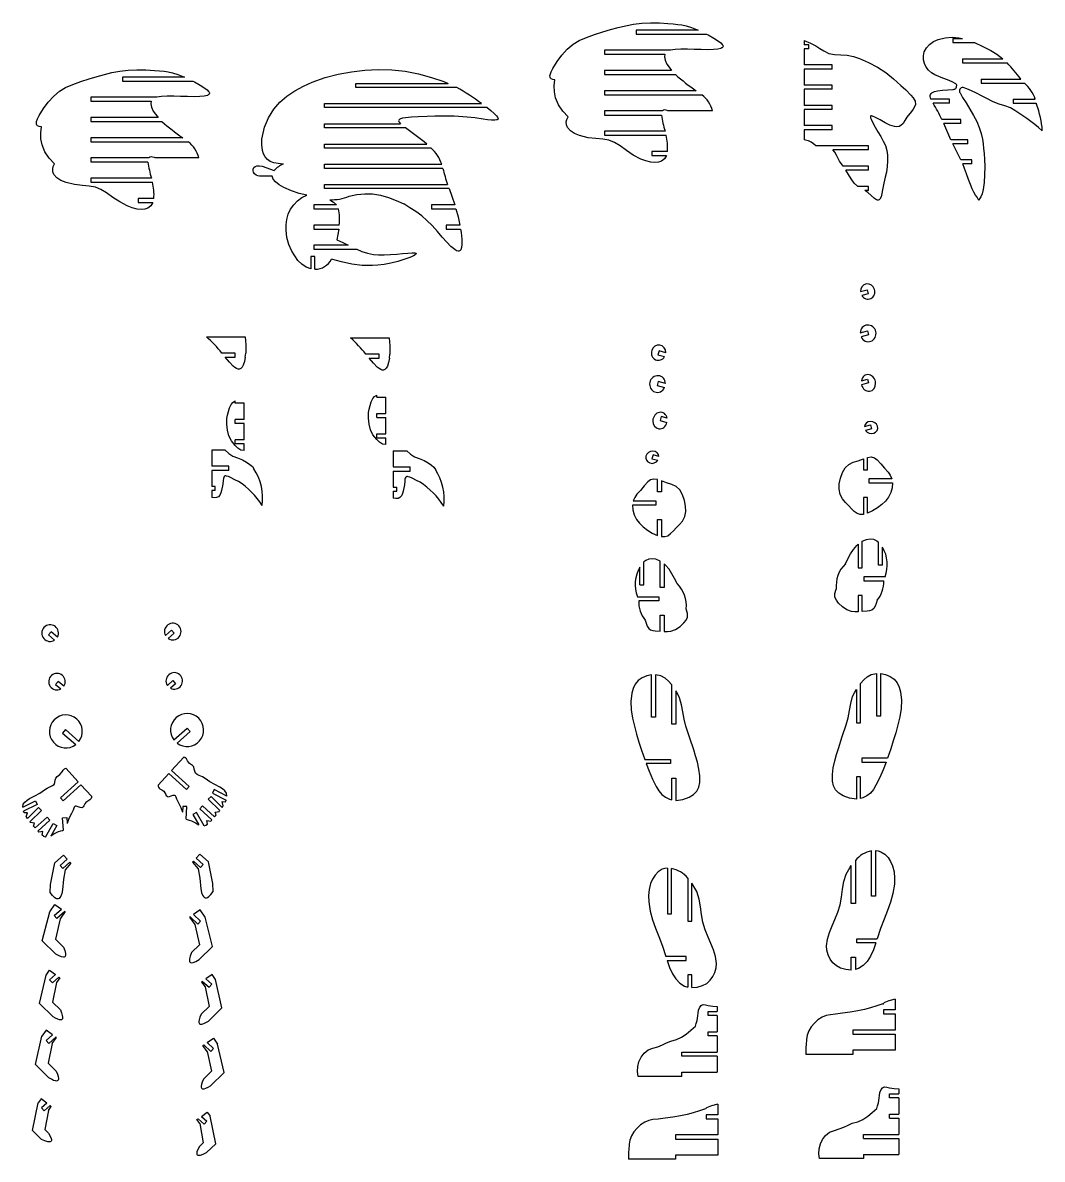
# Model space of a CAD drawing. Extents: x -479 to 866, y -711 to 1020.
# Drawn here: x 109 to 866, y 178 to 1020 of the extents above; entities that cross this region are included whole.
import ezdxf

# ---------------------------------------------------------------- set-up
doc = ezdxf.new("R2010")
doc.units = 0
doc.layers.get('0').update_dxf_attribs({"linetype": 'CONTINUOUS'})

msp = doc.modelspace()

# ---------------------------------------------------------------- linework, layer by layer
at = {"color": 7, "linetype": 'CONTINUOUS'}
for p, q in [((610.26, 1014.96), (564.27, 1014.96)), ((564.27, 1014.96), (564.27, 1011.96)), ((564.27, 1011.96), (616.61, 1011.96)), ((689.04, 1007.16), (689.04, 1004.07)), ((692.34, 1004.07), (689.04, 1004.07)), ((692.34, 1001.07), (692.34, 1004.07)), ((799.19, 1008.64), (806.5, 1008.64)), ((799.19, 1008.64), (799.19, 1005.64)), ((799.19, 1005.64), (815.29, 1005.64)), ((589.81, 999.96), (540.88, 999.96)), ((540.88, 999.96), (540.88, 996.96)), ((540.88, 996.96), (585.69, 996.96)), ((689.04, 1001.07), (689.04, 989.07)), ((692.34, 1001.07), (689.04, 1001.07)), ((709.84, 989.07), (689.04, 989.07)), ((689.04, 986.07), (689.04, 974.07)), ((709.84, 986.07), (689.04, 986.07)), ((709.84, 986.07), (709.84, 989.07)), ((806.53, 993.64), (836.42, 993.64)), ((806.53, 993.64), (806.53, 990.64)), ((806.53, 990.64), (839.56, 990.64)), ((229.32, 980.13), (183.34, 980.13)), ((183.34, 980.13), (183.34, 977.13)), ((590.68, 984.96), (540.88, 984.96)), ((540.88, 984.96), (540.88, 981.96)), ((540.88, 981.96), (593.56, 981.96)), ((820.3, 978.64), (849.61, 978.64)), ((820.3, 978.64), (820.3, 975.64)), ((183.34, 977.13), (235.67, 977.13)), ((356.59, 975.42), (424.97, 975.42)), ((356.59, 972.42), (356.59, 975.42)), ((431.27, 972.42), (356.59, 972.42)), ((608.98, 969.96), (540.88, 969.96)), ((540.88, 969.96), (540.88, 966.96)), ((709.84, 974.07), (689.04, 974.07)), ((689.04, 971.07), (689.04, 959.07)), ((709.84, 971.07), (689.04, 971.07)), ((709.84, 971.07), (709.84, 974.07)), ((820.3, 975.64), (852.35, 975.64)), ((208.87, 965.13), (159.95, 965.13)), ((159.95, 965.13), (159.95, 962.13)), ((159.95, 962.13), (204.75, 962.13)), ((540.88, 966.96), (613.06, 966.96)), ((796.67, 963.64), (782.98, 963.64)), ((796.67, 960.64), (784.58, 960.64)), ((796.67, 960.64), (796.67, 963.64)), ((844, 963.64), (860.37, 963.64)), ((844, 963.64), (844, 960.64)), ((844, 960.64), (861.17, 960.64)), ((861.17, 960.64), (861.35, 959.73)), ((333.2, 960.42), (449.74, 960.42)), ((333.2, 957.42), (333.2, 960.42)), ((453.78, 957.42), (333.2, 957.42)), ((583.87, 954.96), (540.88, 954.96)), ((540.88, 954.96), (540.88, 951.96)), ((620.95, 954.96), (588.46, 954.96)), ((709.84, 959.07), (689.04, 959.07)), ((709.84, 956.07), (689.04, 956.07)), ((689.04, 956.07), (689.04, 944.07)), ((709.84, 956.07), (709.84, 959.07)), ((209.74, 950.13), (159.95, 950.13)), ((159.95, 950.13), (159.95, 947.13)), ((159.95, 947.13), (212.62, 947.13)), ((333.2, 945.42), (389.56, 945.42)), ((333.2, 942.42), (333.2, 945.42)), ((540.88, 951.96), (583.15, 951.96)), ((709.84, 944.07), (689.04, 944.07)), ((709.84, 941.07), (709.84, 944.07)), ((805.12, 948.64), (791.16, 948.64)), ((797.78, 933.64), (792.56, 945.64)), ((805.12, 945.64), (792.56, 945.64)), ((805.12, 945.64), (805.12, 948.64)), ((393.25, 942.42), (333.2, 942.42)), ((585.82, 939.96), (540.88, 939.96)), ((540.88, 939.96), (540.88, 936.96)), ((540.88, 936.96), (586.55, 936.96)), ((709.84, 941.07), (689.04, 941.07)), ((689.04, 941.07), (689.04, 933.53)), ((228.04, 935.13), (159.95, 935.13)), ((159.95, 935.13), (159.95, 932.13)), ((159.95, 932.13), (232.12, 932.13)), ((333.2, 930.42), (409.13, 930.42)), ((333.2, 927.42), (333.2, 930.42)), ((412.36, 927.42), (333.2, 927.42)), ((736.66, 929.07), (697.54, 929.07)), ((736.66, 926.07), (736.66, 929.07)), ((810.4, 933.64), (797.78, 933.64)), ((810.4, 930.64), (799.15, 930.64)), ((810.4, 930.64), (810.4, 933.64)), ((202.93, 920.13), (159.95, 920.13)), ((159.95, 920.13), (159.95, 917.13)), ((240.02, 920.13), (207.53, 920.13)), ((575.9, 924.96), (575.9, 921.96)), ((587.57, 924.96), (575.9, 924.96)), ((575.9, 921.96), (586.77, 921.96)), ((736.66, 926.07), (710.25, 926.07)), ((813.43, 918.64), (805.19, 918.64)), ((813.43, 915.76), (813.43, 918.64)), ((159.95, 917.13), (202.22, 917.13)), ((287.01, 914.02), (295.78, 910.89)), ((333.2, 915.42), (420.15, 915.42)), ((333.2, 912.42), (333.2, 915.42)), ((421.02, 912.42), (333.2, 912.42)), ((736.66, 914.07), (717.8, 914.07)), ((736.66, 911.07), (719.94, 911.07)), ((736.66, 911.07), (736.66, 914.07)), ((813.43, 915.76), (806.56, 915.76)), ((204.89, 905.13), (159.95, 905.13)), ((159.95, 905.13), (159.95, 902.13)), ((159.95, 902.13), (205.61, 902.13)), ((294.46, 906.61), (285.08, 906.6)), ((333.2, 900.42), (424.56, 900.42)), ((333.2, 897.42), (333.2, 900.42)), ((425.65, 897.42), (333.2, 897.42)), ((736.66, 899.07), (728.9, 899.07)), ((736.66, 896.07), (733.92, 896.07)), ((736.66, 896.07), (736.66, 899.07)), ((206.64, 890.13), (194.96, 890.13)), ((194.96, 890.13), (194.96, 887.13)), ((194.96, 887.13), (205.83, 887.13)), ((342.01, 885.42), (325.35, 885.42)), ((325.35, 885.42), (325.35, 882.42)), ((429.81, 885.42), (412.67, 885.42)), ((412.67, 885.42), (412.67, 882.42)), ((325.35, 882.42), (343.65, 882.42)), ((412.67, 882.42), (430.71, 882.42)), ((344.08, 870.42), (325.35, 870.42)), ((325.35, 870.42), (325.35, 867.42)), ((433.61, 870.42), (423.37, 870.42)), ((423.37, 870.42), (423.37, 867.42)), ((325.35, 867.42), (343.74, 867.42)), ((343.74, 867.42), (342.4, 859.35)), ((423.37, 867.42), (434.15, 867.42)), ((350.83, 855.42), (325.35, 855.42)), ((325.35, 855.42), (325.35, 852.42)), ((325.35, 852.42), (357.14, 852.42)), ((326.17, 847.19), (323.17, 847.19)), ((323.17, 847.19), (323.17, 837.96)), ((326.17, 837.69), (326.17, 847.19)), ((730.8, 821.05), (735.76, 822.39)), ((736.54, 819.49), (731.67, 818.17)), ((735.76, 822.39), (736.54, 819.49)), ((245.76, 787.5), (274.35, 787.5)), ((352.61, 786.72), (381.21, 786.72)), ((730.57, 790.41), (735.96, 791.87)), ((736.75, 788.97), (731.2, 787.47)), ((735.96, 791.87), (736.75, 788.97)), ((266.89, 775.5), (257.02, 775.5)), ((266.89, 772.5), (266.89, 775.5)), ((274.47, 772.5), (274.78, 775.5)), ((581.35, 777.08), (580.57, 774.18)), ((586.3, 775.74), (581.35, 777.08)), ((259.54, 772.5), (266.89, 772.5)), ((373.75, 774.72), (363.88, 774.72)), ((366.39, 771.72), (373.75, 771.72)), ((373.75, 771.72), (373.75, 774.72)), ((381.33, 771.72), (381.64, 774.72)), ((580.57, 774.18), (585.44, 772.86)), ((580.75, 754.3), (579.97, 751.41)), ((579.97, 751.41), (585.51, 749.91)), ((586.14, 752.85), (580.75, 754.3)), ((731.41, 755), (735.87, 756.2)), ((736.65, 753.31), (731.51, 751.92)), ((735.87, 756.2), (736.65, 753.31)), ((371.98, 742.69), (371.98, 744.38)), ((371.98, 742.69), (378.7, 742.69)), ((378.7, 730.69), (378.7, 742.69)), ((266.99, 738.27), (266.99, 739.96)), ((273.71, 738.27), (266.99, 738.27)), ((273.71, 726.27), (273.71, 738.27)), ((273.71, 726.27), (266.99, 726.27)), ((266.99, 723.27), (266.99, 726.27)), ((371.98, 730.69), (378.7, 730.69)), ((371.98, 727.69), (371.98, 730.69)), ((371.98, 727.69), (378.7, 727.69)), ((378.7, 715.69), (378.7, 727.69)), ((582.88, 728.33), (582.1, 725.43)), ((582.1, 725.43), (587.24, 724.04)), ((587.34, 727.12), (582.88, 728.33)), ((273.71, 723.27), (266.99, 723.27)), ((273.71, 711.27), (273.71, 723.27)), ((733.72, 720.96), (738.13, 722.15)), ((738.91, 719.25), (734.48, 718.05)), ((738.13, 722.15), (738.91, 719.25)), ((273.71, 711.27), (266.99, 711.27)), ((266.99, 708.27), (266.99, 711.27)), ((273.71, 708.27), (266.99, 708.27)), ((273.71, 703.16), (273.71, 708.27)), ((371.98, 715.69), (378.7, 715.69)), ((371.98, 712.69), (371.98, 715.69)), ((371.98, 712.69), (378.7, 712.69)), ((378.7, 707.58), (378.7, 712.69)), ((259.57, 703.53), (249.61, 703.53)), ((249.61, 703.53), (249.61, 691.53)), ((384.26, 703.04), (394.21, 703.04)), ((384.26, 703.04), (384.26, 691.04)), ((576.91, 700.04), (576.13, 697.15)), ((581.32, 698.85), (576.91, 700.04)), ((262.17, 691.53), (249.61, 691.53)), ((262.17, 688.53), (262.17, 691.53)), ((384.26, 691.04), (396.82, 691.04)), ((396.82, 688.04), (396.82, 691.04)), ((576.13, 697.15), (580.56, 695.95)), ((733.02, 697.05), (733.02, 688.98)), ((736.02, 688.98), (736.02, 698.04)), ((249.61, 688.53), (249.61, 676.53)), ((262.17, 688.53), (249.61, 688.53)), ((384.26, 688.04), (384.26, 676.04)), ((384.26, 688.04), (396.82, 688.04)), ((733.02, 688.98), (736.02, 688.98)), ((252.19, 676.53), (249.61, 676.53)), ((252.19, 673.53), (252.19, 676.53)), ((384.26, 676.04), (386.83, 676.04)), ((386.83, 673.04), (386.83, 676.04)), ((580.1, 672.57), (580.1, 681.63)), ((583.1, 680.64), (583.1, 672.57)), ((753.91, 682.23), (737.06, 682.23)), ((737.06, 682.23), (737.06, 679.23)), ((737.06, 679.23), (754.44, 679.23)), ((249.61, 673.53), (249.61, 668.31)), ((252.19, 673.53), (249.61, 673.53)), ((384.26, 673.04), (384.26, 667.82)), ((384.26, 673.04), (386.83, 673.04)), ((562.21, 665.82), (579.06, 665.82)), ((579.06, 665.82), (579.06, 662.82)), ((583.1, 672.57), (580.1, 672.57)), ((736.02, 668.5), (733.02, 668.5)), ((733.02, 668.5), (733.02, 655.91)), ((736.02, 656.69), (736.02, 668.5)), ((579.06, 662.82), (561.68, 662.82)), ((580.1, 652.09), (583.1, 652.09)), ((580.1, 640.28), (580.1, 652.09)), ((583.1, 652.09), (583.1, 639.5)), ((729.1, 633.83), (729.1, 616.31)), ((732.1, 616.31), (732.1, 635.93)), ((744.1, 618.26), (744.1, 635.35)), ((747.1, 618.26), (747.1, 631.53)), ((567.18, 603.57), (567.18, 616.84)), ((570.18, 603.57), (570.18, 620.66)), ((582.18, 601.62), (582.18, 621.24)), ((585.18, 619.14), (585.18, 601.62)), ((729.1, 616.31), (732.1, 616.31)), ((747.1, 618.26), (744.1, 618.26)), ((749, 609.56), (733.14, 609.56)), ((733.14, 609.56), (733.14, 606.56)), ((567.18, 603.57), (570.18, 603.57)), ((585.18, 601.62), (582.18, 601.62)), ((733.14, 606.56), (747.98, 606.56)), ((565.28, 594.87), (581.14, 594.87)), ((581.14, 591.87), (566.3, 591.87)), ((581.14, 594.87), (581.14, 591.87)), ((732.1, 595.82), (729.1, 595.82)), ((729.1, 595.82), (729.1, 583.67)), ((732.1, 583.9), (732.1, 595.82)), ((582.18, 581.14), (585.18, 581.14)), ((582.18, 569.21), (582.18, 581.14)), ((585.18, 581.14), (585.18, 568.98)), ((130.58, 568.87), (128.61, 566.61)), ((128.61, 566.61), (133.09, 562.68)), ((135.13, 564.88), (130.58, 568.87)), ((215.25, 566), (219.8, 569.99)), ((221.77, 567.73), (217.29, 563.8)), ((219.8, 569.99), (221.77, 567.73)), ((135.81, 532.06), (133.83, 529.8)), ((139.91, 528.46), (135.81, 532.06)), ((216.68, 529.01), (220.79, 532.61)), ((220.79, 532.61), (222.77, 530.35)), ((575.83, 505.61), (575.83, 536.98)), ((578.83, 537.02), (578.83, 505.61)), ((742.75, 538.02), (742.75, 506.61)), ((745.75, 506.61), (745.75, 537.98)), ((133.83, 529.8), (137.67, 526.44)), ((222.77, 530.35), (218.93, 526.99)), ((590.83, 500.27), (590.83, 529.43)), ((593.83, 525.12), (593.83, 500.27)), ((727.75, 526.12), (727.75, 501.27)), ((730.75, 501.27), (730.75, 530.42)), ((578.83, 505.61), (575.83, 505.61)), ((742.75, 506.61), (745.75, 506.61)), ((221.54, 488.62), (231.48, 497.33)), ((231.48, 497.33), (233.7, 494.79)), ((593.83, 500.27), (590.83, 500.27)), ((727.75, 501.27), (730.75, 501.27)), ((141.19, 496.27), (138.96, 493.73)), ((138.96, 493.73), (148.73, 485.18)), ((151.13, 487.56), (141.19, 496.27)), ((233.7, 494.79), (223.94, 486.24)), ((219.77, 466.01), (228.88, 475.99)), ((570.76, 474.07), (589.79, 474.07)), ((589.79, 474.07), (589.79, 471.07)), ((750.82, 475.07), (731.79, 475.07)), ((731.79, 475.07), (731.79, 472.07)), ((731.79, 472.07), (749.72, 472.07)), ((150.48, 457.71), (141.37, 467.7)), ((209.95, 455.24), (217.75, 463.79)), ((217.75, 463.79), (230.81, 451.88)), ((232.83, 454.09), (219.77, 466.01)), ((589.79, 471.07), (571.86, 471.07)), ((137.41, 445.79), (150.48, 457.71)), ((152.5, 455.49), (139.43, 443.58)), ((160.3, 446.94), (152.5, 455.49)), ((590.83, 460.34), (593.83, 460.34)), ((590.83, 444.17), (590.83, 460.34)), ((593.83, 460.34), (593.83, 443.85)), ((730.75, 461.34), (727.75, 461.34)), ((727.75, 461.34), (727.75, 444.85)), ((730.75, 445.17), (730.75, 461.34)), ((230.81, 451.88), (232.83, 454.09)), ((249.08, 446.83), (246.97, 444.7)), ((257.35, 438.65), (249.08, 446.83)), ((251.42, 451.8), (250.07, 449.12)), ((250.07, 449.12), (260.21, 444.03)), ((260.84, 447.07), (251.42, 451.8)), ((109.4, 438.77), (118.82, 443.51)), ((120.17, 440.83), (110.03, 435.73)), ((112.89, 430.35), (121.17, 438.53)), ((118.82, 443.51), (120.17, 440.83)), ((121.17, 438.53), (123.28, 436.4)), ((139.43, 443.58), (137.41, 445.79)), ((228.25, 439.39), (227.96, 435.12)), ((231.24, 439.19), (228.25, 439.39)), ((230.62, 429.96), (231.24, 439.19)), ((242.75, 439.75), (240.73, 437.53)), ((251.6, 431.68), (242.75, 439.75)), ((246.97, 444.7), (255.49, 436.26)), ((257.33, 442.95), (259.72, 442.8)), ((258.19, 439.91), (257.33, 442.95)), ((259.72, 442.8), (260.21, 444.03)), ((110.52, 434.5), (110.03, 435.73)), ((112.91, 434.65), (110.52, 434.5)), ((112.05, 431.61), (112.91, 434.65)), ((123.28, 436.4), (114.75, 427.96)), ((118.64, 423.38), (127.49, 431.45)), ((127.49, 431.45), (129.51, 429.23)), ((139, 430.89), (142, 431.09)), ((139.62, 421.66), (139, 430.89)), ((142, 431.09), (142.28, 426.82)), ((238.18, 434.91), (235.58, 433.42)), ((235.58, 433.42), (240.04, 425.62)), ((243.89, 424.93), (238.18, 434.91)), ((240.73, 437.53), (249.66, 429.39)), ((252.23, 435.18), (255.02, 435.7)), ((252.81, 433.12), (252.23, 435.18)), ((118.02, 426.88), (115.22, 427.4)), ((117.43, 424.83), (118.02, 426.88)), ((129.51, 429.23), (120.59, 421.09)), ((126.35, 416.63), (132.06, 426.62)), ((134.67, 425.13), (130.2, 417.32)), ((132.06, 426.62), (134.67, 425.13)), ((245.88, 428.98), (248.89, 428.55)), ((246.39, 426.23), (245.88, 428.98)), ((124.37, 420.68), (121.35, 420.25)), ((123.86, 417.93), (124.37, 420.68)), ((738.95, 372.77), (738.95, 406.41)), ((741.95, 406.61), (741.95, 372.77)), ((129.98, 381.46), (133.21, 397.46)), ((133.21, 397.46), (139.62, 403.32)), ((137.11, 395.52), (142.37, 400.32)), ((144.4, 398.1), (139.13, 393.3)), ((139.62, 403.32), (142.37, 400.32)), ((145.13, 397.3), (140.97, 392.4)), ((144.4, 398.1), (145.13, 397.3)), ((236.03, 398.81), (235.29, 398)), ((235.29, 398), (239.46, 393.11)), ((236.03, 398.81), (241.3, 394.01)), ((240.81, 404.03), (238.06, 401.02)), ((243.32, 396.23), (238.06, 401.02)), ((247.22, 398.16), (240.81, 404.03)), ((241.3, 394.01), (243.32, 396.23)), ((250.45, 382.16), (247.22, 398.16)), ((726.95, 399.29), (726.95, 367.44)), ((139.13, 393.3), (137.11, 395.52)), ((140.97, 392.4), (139.58, 385.55)), ((239.46, 393.11), (240.85, 386.26)), ((587.6, 393.58), (587.6, 359.73)), ((590.6, 359.73), (590.6, 393.38)), ((723.95, 367.44), (723.95, 395.59)), ((129.87, 375.5), (129.98, 381.46)), ((139.58, 385.55), (138.92, 377.47)), ((240.85, 386.26), (241.51, 378.18)), ((250.56, 376.21), (250.45, 382.16)), ((602.6, 386.25), (602.6, 354.4)), ((605.6, 354.4), (605.6, 382.56)), ((741.95, 372.77), (738.95, 372.77)), ((129.39, 361.33), (133.17, 366.75)), ((132.77, 358.37), (138.15, 363.28)), ((133.17, 366.75), (138.15, 363.28)), ((240.97, 362.66), (235.99, 359.18)), ((244.76, 357.23), (240.97, 362.66)), ((726.95, 367.44), (723.95, 367.44)), ((123.89, 339.68), (129.39, 361.33)), ((134.79, 356.15), (132.77, 358.37)), ((137.14, 355.91), (133.66, 340.89)), ((140.67, 361.51), (134.79, 356.15)), ((140.93, 361.34), (137.14, 355.91)), ((140.67, 361.51), (140.93, 361.34)), ((233.47, 357.42), (233.21, 357.24)), ((233.21, 357.24), (237, 351.82)), ((233.47, 357.42), (239.35, 352.05)), ((241.37, 354.27), (235.99, 359.18)), ((239.35, 352.05), (241.37, 354.27)), ((250.25, 335.59), (244.76, 357.23)), ((587.6, 359.73), (590.6, 359.73)), ((602.6, 354.4), (605.6, 354.4)), ((237, 351.82), (240.48, 336.79)), ((133.93, 329.86), (123.89, 339.68)), ((133.66, 340.89), (139.61, 335.06)), ((727.99, 341.23), (743.19, 341.23)), ((727.99, 338.23), (727.99, 341.23)), ((742.2, 338.23), (727.99, 338.23)), ((240.48, 336.79), (234.53, 330.97)), ((240.21, 325.76), (250.25, 335.59)), ((601.56, 328.2), (586.36, 328.2)), ((587.35, 325.2), (601.56, 325.2)), ((601.56, 325.2), (601.56, 328.2)), ((723.95, 327.5), (726.95, 327.5)), ((723.95, 318.08), (723.95, 327.5)), ((726.95, 327.5), (726.95, 318.46)), ((121.94, 293.33), (126.76, 314.37)), ((126.76, 314.37), (129.25, 317.85)), ((129.25, 317.85), (133.72, 314.66)), ((129.36, 310.69), (133.72, 314.66)), ((136.22, 312.88), (131.39, 308.48)), ((136.93, 312.37), (134.45, 308.89)), ((136.22, 312.88), (136.93, 312.37)), ((249.8, 314.64), (245.33, 311.45)), ((252.28, 311.16), (249.8, 314.64)), ((605.6, 314.46), (602.6, 314.46)), ((602.6, 314.46), (602.6, 305.43)), ((605.6, 305.05), (605.6, 314.46)), ((131.39, 308.48), (129.36, 310.69)), ((134.45, 308.89), (131.42, 294.28)), ((242.83, 309.67), (242.11, 309.16)), ((242.11, 309.16), (244.6, 305.68)), ((242.83, 309.67), (247.66, 305.27)), ((244.6, 305.68), (247.63, 291.07)), ((249.68, 307.48), (245.33, 311.45)), ((247.66, 305.27), (249.68, 307.48)), ((257.11, 290.12), (252.28, 311.16)), ((756.54, 296.37), (756.54, 288.54)), ((131.95, 283.48), (121.94, 293.33)), ((131.42, 294.28), (137.35, 288.44)), ((247.63, 291.07), (241.69, 285.23)), ((247.1, 280.27), (257.11, 290.12)), ((617.81, 287.25), (624.55, 287.25)), ((617.81, 284.25), (617.81, 287.25)), ((624.55, 291.04), (624.55, 287.25)), ((747.39, 292.97), (747.73, 293.1)), ((747.73, 293.1), (748.15, 293.7)), ((756.54, 288.54), (747.84, 288.54)), ((747.84, 288.54), (747.84, 285.54)), ((624.55, 284.25), (617.81, 284.25)), ((624.55, 284.25), (624.55, 272.25)), ((747.84, 285.54), (756.54, 285.54)), ((756.54, 285.54), (756.54, 273.54)), ((126.84, 273.48), (123.67, 269.03)), ((131.52, 270.14), (126.72, 265.76)), ((131.52, 270.14), (126.84, 273.48)), ((617.81, 272.25), (624.55, 272.25)), ((617.81, 269.25), (617.81, 272.25)), ((756.54, 273.54), (725, 273.54)), ((725, 273.54), (725, 270.54)), ((725, 270.54), (756.54, 270.54)), ((756.54, 270.54), (756.54, 258.54)), ((118.85, 248), (123.67, 269.03)), ((126.72, 265.76), (128.74, 263.55)), ((131.35, 263.55), (128.33, 248.94)), ((128.74, 263.55), (134.02, 268.36)), ((131.35, 263.55), (134.53, 267.99)), ((134.53, 267.99), (134.02, 268.36)), ((243.11, 262.16), (243.61, 262.52)), ((246.28, 257.71), (243.11, 262.16)), ((248.89, 257.71), (243.61, 262.52)), ((246.11, 264.31), (250.79, 267.64)), ((246.11, 264.31), (250.91, 259.93)), ((250.79, 267.64), (253.96, 263.2)), ((258.78, 242.17), (253.96, 263.2)), ((624.55, 269.25), (617.81, 269.25)), ((624.55, 269.25), (624.55, 257.25)), ((246.28, 257.71), (249.3, 243.11)), ((250.91, 259.93), (248.89, 257.71)), ((598.35, 257.25), (624.55, 257.25)), ((598.35, 254.25), (598.35, 257.25)), ((624.55, 254.25), (598.35, 254.25)), ((624.55, 254.25), (624.55, 242.25)), ((725, 255.54), (690.18, 255.54)), ((756.54, 258.54), (725, 258.54)), ((725, 258.54), (725, 255.54)), ((128.86, 238.15), (118.85, 248)), ((128.33, 248.94), (134.26, 243.1)), ((249.3, 243.11), (243.37, 237.27)), ((248.77, 232.31), (258.78, 242.17)), ((598.35, 239.25), (565.88, 239.25)), ((598.35, 242.25), (624.55, 242.25)), ((598.35, 239.25), (598.35, 242.25)), ((759.09, 230.04), (759.09, 226.25)), ((116.67, 199.15), (120.84, 219.59)), ((123, 222.55), (120.84, 219.59)), ((127.29, 219.42), (123, 222.55)), ((127.29, 219.42), (123.31, 215.79)), ((752.35, 226.25), (759.09, 226.25)), ((752.35, 223.25), (752.35, 226.25)), ((759.09, 223.25), (752.35, 223.25)), ((759.09, 223.25), (759.09, 211.25)), ((123.31, 215.79), (125.33, 213.57)), ((125.33, 213.57), (129.77, 217.62)), ((128.45, 214.04), (125.87, 199.83)), ((128.45, 214.04), (130.61, 217)), ((130.61, 217), (129.77, 217.62)), ((241.9, 209.58), (246.19, 212.71)), ((246.19, 212.71), (248.35, 209.75)), ((615.82, 215.19), (616.16, 215.33)), ((616.16, 215.33), (616.58, 215.93)), ((624.97, 210.76), (616.28, 210.76)), ((616.28, 210.76), (616.28, 207.76)), ((624.97, 218.59), (624.97, 210.76)), ((752.35, 211.25), (759.09, 211.25)), ((752.35, 208.25), (752.35, 211.25)), ((238.58, 207.16), (239.43, 207.77)), ((240.74, 204.19), (238.58, 207.16)), ((243.86, 203.73), (239.43, 207.77)), ((240.74, 204.19), (243.33, 189.99)), ((241.9, 209.58), (245.88, 205.94)), ((245.88, 205.94), (243.86, 203.73)), ((252.52, 189.3), (248.35, 209.75)), ((616.28, 207.76), (624.97, 207.76)), ((624.97, 207.76), (624.97, 195.76)), ((752.35, 208.25), (759.09, 208.25)), ((759.09, 208.25), (759.09, 196.25)), ((123.37, 192.52), (116.67, 199.15)), ((125.87, 199.83), (128.62, 197.11)), ((624.97, 195.76), (593.44, 195.76)), ((593.44, 195.76), (593.44, 192.76)), ((732.89, 196.25), (759.09, 196.25)), ((732.89, 193.25), (732.89, 196.25)), ((243.33, 189.99), (240.57, 187.26)), ((245.82, 182.67), (252.52, 189.3)), ((593.44, 192.76), (624.97, 192.76)), ((624.97, 192.76), (624.97, 180.76)), ((732.89, 193.25), (759.09, 193.25)), ((759.09, 193.25), (759.09, 181.25)), ((593.44, 177.76), (558.62, 177.76)), ((624.97, 180.76), (593.44, 180.76)), ((593.44, 180.76), (593.44, 177.76)), ((732.89, 178.25), (700.42, 178.25)), ((732.89, 181.25), (759.09, 181.25)), ((732.89, 181.25), (732.89, 178.25))]:
    msp.add_line(p, q, dxfattribs=at)
at = {"color": 7, "linetype": 'CONTINUOUS', "flags": 128}
for points in [[(504.16, 978.09), (502.54, 978.28), (501.42, 978.77), (500.85, 979.34), (500.53, 980.06), (500.43, 980.91), (500.54, 981.87), (501.26, 984.07), (502.49, 986.5), (505.71, 991.57), (509.21, 996.31), (513.3, 1000.88), (517.54, 1004.43), (522.17, 1007.16), (527.56, 1009.51), (533.55, 1011.65), (539.6, 1013.57), (545.45, 1015.29), (550.95, 1016.82), (556.54, 1018.2), (562.32, 1019.32), (568.49, 1020.1), (575.06, 1020.38), (581.76, 1020.2), (587.96, 1019.8), (591.8, 1019.48), (595.17, 1019.18), (598.21, 1018.82), (601.44, 1018.15), (605.36, 1016.92), (610.26, 1014.96)], [(616.61, 1011.96), (617.76, 1011.36), (621.89, 1009.04), (625.52, 1006.66), (627.12, 1005.4), (628.24, 1004.27), (628.59, 1003.74), (628.79, 1003.26), (628.83, 1002.82), (628.71, 1002.38), (628.4, 1001.99), (627.93, 1001.65), (627.3, 1001.36), (624.95, 1000.79), (621.77, 1000.48), (617.39, 1000.37), (612.5, 1000.45), (607.42, 1000.62), (602.41, 1000.78), (597.5, 1000.82), (593.21, 1000.58), (589.81, 999.96)], [(689.04, 1007.16), (693.66, 1005.27), (697.54, 1003.25), (700.71, 1001.29), (703.47, 999.54), (707.22, 997.64), (711.43, 996.76), (716.16, 996.58), (721, 996.33), (725.64, 995.44), (730.05, 993.97), (736.81, 990.93), (743.3, 987.54), (749.46, 983.57), (755.21, 978.88), (760.68, 973.94), (764.43, 970.53), (768.17, 966.79), (769.96, 964.58), (771.2, 962.25), (771.47, 959.83), (770.92, 958.09), (769.88, 956.33), (768.53, 954.56), (765.26, 950.34), (763.72, 947.9), (762.31, 945.75), (760.81, 944.12), (759.46, 943.36), (757.82, 943.11), (755.89, 943.37), (752.6, 944.49), (749.1, 946.17), (745.27, 948.28), (741.92, 950.13), (739.69, 951.16), (739.05, 951.33), (738.57, 951.34), (738.36, 951.25), (738.22, 951.09), (738.14, 950.86), (738.13, 950.56), (738.28, 949.77), (738.64, 948.77), (739.89, 946.19), (741.65, 943.06), (743.69, 939.58), (745.78, 935.97), (747.7, 932.47), (749.22, 929.28), (750.39, 925.68), (750.81, 922.18), (750.81, 918.03), (750.52, 913.67), (749.95, 909.67), (749.17, 905.85), (748.12, 901.42), (747.07, 896.51), (746.58, 893.86), (745.99, 891.42), (745.18, 889.61), (744.64, 889.06), (743.99, 888.82), (743.32, 888.89), (742.56, 889.2), (741.23, 890.06), (738.61, 892.29), (736.19, 894.41), (733.92, 896.07)], [(801.56, 975.03), (798.74, 976.5), (795.36, 977.96), (791.93, 979.31), (788.77, 980.56), (785.93, 981.84), (783.44, 983.31), (781.31, 985.12), (779.57, 987.4), (778.3, 990.04), (777.58, 992.91), (777.49, 995.85), (778.11, 998.71), (779.65, 1001.68), (781.96, 1004.3), (784.91, 1006.46), (788.36, 1008.06), (793.46, 1009.3), (798.76, 1009.62), (803.83, 1009.17), (806.5, 1008.64)], [(815.29, 1005.64), (821.4, 1002.87), (827.52, 999.91), (832, 997.16), (836.42, 993.64)], [(585.69, 996.96), (585.34, 995.03), (585.86, 992.51), (587.21, 989.68), (588.76, 987.33), (590.68, 984.96)], [(123.23, 943.27), (121.61, 943.46), (120.48, 943.94), (119.91, 944.52), (119.59, 945.24), (119.5, 946.09), (119.6, 947.05), (120.32, 949.24), (121.55, 951.68), (124.77, 956.75), (128.27, 961.48), (132.36, 966.05), (136.6, 969.6), (141.24, 972.34), (146.62, 974.68), (152.61, 976.82), (158.66, 978.75), (164.51, 980.46), (170.01, 981.99), (175.6, 983.37), (181.39, 984.5), (187.56, 985.27), (194.12, 985.56), (200.83, 985.37), (207.03, 984.97), (210.87, 984.65), (214.23, 984.35), (217.28, 983.99), (220.5, 983.32), (224.42, 982.09), (229.32, 980.13)], [(298.97, 916.03), (295.7, 916.48), (293, 917.48), (290.84, 918.96), (289.18, 920.84), (287.97, 923.07), (287.18, 925.58), (286.67, 929.74), (286.87, 934.15), (287.63, 938.62), (288.84, 942.98), (291.8, 949.99), (295.63, 956.18), (300.16, 961.41), (305.41, 965.97), (311.26, 969.96), (317.55, 973.41), (324.13, 976.36), (333.69, 979.69), (343.45, 982.2), (353.26, 983.97), (363.13, 985.12), (373.07, 985.68), (383.05, 985.49), (393.03, 984.39), (402.9, 982.44), (412.5, 979.89), (421.76, 976.74), (424.97, 975.42)], [(513.9, 950.56), (510.01, 954.77), (506.83, 959.5), (504.65, 964.75), (503.79, 969.15), (503.66, 973.64), (504.16, 978.09)], [(235.67, 977.13), (236.82, 976.53), (240.95, 974.21), (244.59, 971.83), (246.18, 970.58), (247.3, 969.44), (247.66, 968.91), (247.85, 968.43), (247.9, 968), (247.77, 967.56), (247.46, 967.17), (246.99, 966.83), (246.37, 966.53), (244.01, 965.96), (240.83, 965.65), (236.45, 965.55), (231.57, 965.62), (226.49, 965.79), (221.47, 965.95), (216.56, 965.99), (212.27, 965.76), (208.87, 965.13)], [(782.98, 963.64), (782.39, 965.65), (782.42, 966.51), (782.67, 967.27), (783.12, 967.92), (783.76, 968.48), (785.54, 969.34), (787.86, 969.94), (791.58, 970.42), (795.67, 970.7), (799.49, 970.99)], [(799.49, 970.99), (800.16, 971.1), (800.8, 971.18), (801.11, 971.34), (801.4, 971.63), (801.67, 972.11), (801.93, 972.83), (802.11, 974.08), (801.97, 974.64), (801.8, 974.86), (801.56, 975.03)], [(842.14, 957.27), (837.88, 958.69), (833.7, 960.05), (829.2, 961.83), (824.05, 964.38), (820.45, 966.24), (816.72, 968.13), (813.07, 969.89), (809.73, 971.33), (806.92, 972.3)], [(204.75, 962.13), (204.4, 960.21), (204.92, 957.68), (206.27, 954.85), (207.83, 952.5), (209.74, 950.13)], [(804.6, 968.38), (806.48, 965), (809.03, 960.91), (811.91, 956.36), (814.71, 951.66), (817.08, 947.07), (818.86, 942.77), (820.32, 938.14), (821.2, 934.07), (821.71, 930.48), (822.11, 927.08), (822.46, 923.43), (822.73, 919.1), (822.9, 913.78), (822.8, 907.53), (822.42, 901.84), (821.73, 896.68), (820.94, 893.45), (819.95, 891.28)], [(453.78, 957.42), (456.63, 955.19), (459.06, 953.09), (460.87, 951.25), (461.5, 950.42), (461.86, 949.7), (461.94, 949.4), (461.93, 949.12), (461.85, 948.89), (461.69, 948.69), (461.31, 948.45), (460.78, 948.28), (459.68, 948.14), (457.01, 948.19), (454.07, 948.49), (450.79, 948.93), (444.72, 949.77), (438.94, 950.42), (429.36, 951.07), (420.43, 951.16), (415.17, 951.04), (409.33, 950.86), (402.69, 950.66), (397.65, 950.41), (393.19, 949.96), (391.16, 949.58), (389.6, 949.1), (388.99, 948.8), (388.56, 948.46), (388.3, 948.08), (388.21, 947.66), (388.29, 947.21), (388.51, 946.72), (389.56, 945.42)], [(588.46, 954.96), (587.96, 955.18), (586.67, 955.6), (585.55, 955.71), (584.62, 955.51), (583.87, 954.96)], [(586.77, 921.96), (585.3, 919.51), (583.17, 917.81), (580.89, 917.02), (578.23, 916.77), (575.29, 917.03), (571.61, 917.91), (567.84, 919.35), (562.27, 922.31), (557.2, 925.73), (552.59, 929.04), (548.34, 931.69), (544.2, 933.34), (539.73, 934.08), (534.59, 934.45), (528.68, 935.15), (522.48, 936.68), (518.7, 938.22), (515.6, 940.19), (513.48, 942.6), (512.65, 944.68), (512.57, 946.97), (513.01, 948.72), (513.9, 950.56)], [(132.97, 915.73), (129.08, 919.94), (125.89, 924.68), (123.72, 929.92), (122.86, 934.32), (122.72, 938.81), (123.23, 943.27)], [(697.54, 929.07), (695.95, 930.59), (694.22, 931.88), (692.21, 932.76), (689.96, 933.35), (689.04, 933.53)], [(805.19, 918.64), (802.17, 924.56), (799.15, 930.64)], [(207.53, 920.13), (207.03, 920.35), (205.73, 920.77), (204.61, 920.88), (203.69, 920.69), (202.93, 920.13)], [(717.8, 914.07), (715.17, 917.84), (712.91, 922.19), (711.7, 924.37), (710.25, 926.07)], [(205.83, 887.13), (204.37, 884.68), (202.24, 882.99), (199.95, 882.19), (197.29, 881.95), (194.36, 882.2), (190.67, 883.08), (186.9, 884.52), (181.33, 887.48), (176.26, 890.9), (171.66, 894.21), (167.4, 896.86), (163.26, 898.51), (158.8, 899.25), (153.65, 899.62), (147.75, 900.33), (141.55, 901.86), (137.77, 903.39), (134.66, 905.36), (132.54, 907.77), (131.72, 909.85), (131.64, 912.14), (132.08, 913.89), (132.97, 915.73)], [(285.08, 906.6), (283.87, 906.85), (282.57, 907.46), (281.42, 908.37), (280.62, 909.47), (280.27, 910.68), (280.37, 911.89), (280.91, 912.96), (281.89, 913.8), (283.16, 914.26), (284.85, 914.36), (287.01, 914.02)], [(302.76, 915.56), (300.64, 915.82), (298.97, 916.03)], [(728.9, 899.07), (728.57, 899.3), (726.09, 901.52), (723.84, 904.63), (721.84, 907.95), (719.94, 911.07)], [(817.23, 891.14), (816.06, 892.59), (814.85, 894.65), (813.66, 897.17), (812.29, 900.55), (810.97, 904.15), (809.46, 908.44), (808, 912.36), (806.56, 915.76)], [(320.22, 892.46), (314.46, 893.88), (308.72, 895.68), (303.09, 898.16), (299.65, 900.21), (296.83, 902.54), (295.26, 904.52), (294.46, 906.61)], [(351.49, 891.71), (357.23, 892.92), (363.05, 893.57), (368.93, 893.45), (374.71, 892.5), (380.6, 890.74), (386.35, 888.5), (391.99, 886.1)], [(425.65, 897.42), (427.69, 891.8), (429.81, 885.42)], [(323.17, 837.96), (319.71, 839.14), (316.32, 841.34), (313.47, 844.21), (311.11, 847.51), (309.07, 851.02), (306.85, 855.93), (305.39, 861.11), (304.77, 866.47), (304.8, 870.54), (305.25, 874.62), (306.25, 878.55), (308, 882.13), (310.39, 885.37), (313.22, 888.35), (316.5, 890.79), (320.22, 892.46)], [(337.07, 889.19), (339.82, 887.43), (342.01, 885.42)], [(434.15, 867.42), (434.56, 864.8), (435.08, 860.04), (435.15, 856.07), (434.86, 853.65), (434.24, 851.98), (433.88, 851.51), (433.45, 851.2), (432.97, 851.04), (432.44, 851.01), (431.21, 851.36), (429.79, 852.19), (427.04, 854.49), (423.92, 857.69), (420.51, 861.51), (416.92, 865.63), (413.06, 869.94), (409.2, 873.88), (405.42, 877.15), (401, 880.35), (396.56, 883.19), (391.99, 886.1)], [(818.43, 888.55), (817.76, 890), (817.23, 891.14)], [(819.95, 891.28), (819.1, 889.75), (818.43, 888.55)], [(430.71, 882.42), (432.27, 876.5), (433.61, 870.42)], [(357.14, 852.42), (361.01, 850.83), (365.04, 849.52), (369.52, 848.62), (373.36, 848.29), (377.6, 848.25), (382.15, 848.47), (386.8, 848.85), (391.2, 849.27), (395.08, 849.61), (398.18, 849.78), (400.25, 849.71), (400.61, 849.64), (400.88, 849.55), (401.07, 849.44), (401.13, 849.36), (401.16, 849.28), (401.16, 849.18), (401.13, 849.08), (401.02, 848.9), (400.83, 848.7), (400.38, 848.35), (399.17, 847.63), (397.69, 846.91), (395.88, 846.15), (392.04, 844.76), (387.66, 843.42), (382.44, 842.09), (377.39, 841.13), (372.87, 840.62), (368.73, 840.41), (361.13, 840.46), (353.52, 841.48), (345.89, 843.21), (338.3, 845.11)], [(342.4, 859.35), (346.79, 857.37), (350.83, 855.42)], [(274.35, 787.5), (274.89, 781.56), (274.78, 775.5)], [(381.21, 786.72), (381.75, 780.78), (381.64, 774.72)], [(274.47, 772.5), (273.86, 769.21), (272.98, 766.58), (272.11, 765.05), (271.08, 764.04), (270.16, 763.65), (269.15, 763.62), (268.04, 763.97), (266.82, 764.73), (265.5, 765.85), (262.7, 768.81), (259.54, 772.5)], [(381.33, 771.72), (380.71, 768.43), (379.83, 765.8), (378.96, 764.27), (377.93, 763.26), (377.02, 762.87), (376.01, 762.84), (374.89, 763.19), (373.68, 763.95), (372.36, 765.07), (369.56, 768.03), (366.39, 771.72)], [(378.7, 707.58), (376.27, 708.03), (374.05, 709.36), (372.01, 711.36), (369.18, 714.86), (367.27, 718.53), (366.28, 722.82), (365.75, 727.25), (365.8, 731.43), (366.26, 733.95), (366.98, 736.53), (367.84, 739.21), (368.97, 741.74), (370.25, 743.32), (371.98, 744.38)], [(273.71, 703.16), (271.27, 703.6), (269.06, 704.93), (267.01, 706.93), (264.19, 710.43), (262.27, 714.1), (261.28, 718.39), (260.76, 722.82), (260.8, 727), (261.27, 729.53), (261.98, 732.1), (262.84, 734.78), (263.97, 737.32), (265.25, 738.89), (266.99, 739.96)], [(259.57, 703.53), (262.39, 701), (265.32, 699.1), (268.7, 697.77), (272.48, 696.27), (275.43, 694.68), (277.94, 692.97), (279.76, 691.33), (280.84, 689.62)], [(394.21, 703.04), (397.04, 700.5), (399.97, 698.61), (403.35, 697.28), (407.13, 695.78), (410.07, 694.19), (412.59, 692.47), (414.41, 690.83), (415.48, 689.13)], [(733.02, 655.91), (730.57, 655.86), (728.35, 656.49), (726.17, 658), (724.15, 660.04), (722.07, 662.22), (719.54, 664.71), (717.33, 667.33), (715.67, 670.7), (714.93, 674.46), (715.03, 678.49), (715.86, 682.68), (717.35, 686.85), (719.46, 690.41), (722.16, 692.89), (725.39, 694.47), (729.11, 695.66), (733.02, 697.05)], [(736.02, 698.04), (738.68, 698.45), (741.06, 697.92), (743.2, 696.36), (745.92, 693.35), (748.63, 690.11), (751.27, 687.18), (752.83, 684.84), (753.91, 682.23)], [(269.48, 680.2), (266.79, 681.58), (263.56, 683.18), (261.99, 683.87), (260.61, 684.31), (260.02, 684.39), (259.52, 684.37), (259.11, 684.22), (258.78, 683.94), (258.47, 683.34), (258.28, 682.55), (258.13, 681.08), (257.91, 678.32), (256.93, 673.67), (256.34, 671.89), (255.58, 670.18), (254.54, 668.87), (253.15, 668.27), (251.44, 668.21), (249.61, 668.31)], [(404.13, 679.7), (401.44, 681.08), (398.21, 682.68), (396.64, 683.37), (395.26, 683.81), (394.67, 683.89), (394.17, 683.87), (393.75, 683.73), (393.43, 683.44), (393.12, 682.85), (392.93, 682.06), (392.78, 680.58), (392.56, 677.82), (391.57, 673.17), (390.99, 671.39), (390.23, 669.68), (389.18, 668.37), (387.79, 667.77), (386.09, 667.71), (384.26, 667.82)], [(580.1, 681.63), (577.44, 682.04), (575.06, 681.51), (572.92, 679.95), (570.2, 676.94), (567.49, 673.7), (564.85, 670.77), (563.29, 668.43), (562.21, 665.82)], [(583.1, 639.5), (585.55, 639.45), (587.77, 640.08), (589.95, 641.59), (591.97, 643.63), (594.05, 645.81), (596.58, 648.3), (598.79, 650.92), (600.45, 654.29), (601.19, 658.04), (601.09, 662.07), (600.26, 666.27), (598.77, 670.43), (596.66, 674), (593.96, 676.48), (590.73, 678.06), (587.01, 679.25), (583.1, 680.64)], [(754.44, 679.23), (754.24, 675.55), (753.3, 672.07), (751.58, 668.6), (749.34, 665.67), (746.59, 663.09), (743.31, 660.65), (739.76, 658.44), (736.02, 656.69)], [(561.68, 662.82), (561.88, 659.14), (562.82, 655.66), (564.54, 652.19), (566.78, 649.26), (569.53, 646.68), (572.81, 644.24), (576.36, 642.03), (580.1, 640.28)], [(719.54, 619.27), (721.39, 622.96), (723.42, 626.56), (725.53, 629.88), (728.1, 632.91), (729.1, 633.83)], [(732.1, 635.93), (735.3, 637.26), (737.98, 637.68), (740.54, 637.38), (742.84, 636.32), (744.1, 635.35)], [(582.18, 621.24), (578.98, 622.57), (576.3, 622.99), (573.74, 622.7), (571.44, 621.63), (570.18, 620.66)], [(594.74, 604.58), (592.89, 608.27), (590.86, 611.87), (588.75, 615.2), (586.18, 618.22), (585.18, 619.14)], [(729.1, 583.67), (726.63, 583.63), (724.22, 583.88), (720.63, 585.17), (717.36, 587.43), (714.57, 590.16), (712.9, 592.22), (711.85, 594.43), (711.81, 597.17), (712.76, 600.52)], [(743.13, 592.16), (742.47, 589.81), (741.63, 587.71), (740.56, 586.03), (739.19, 584.93), (737.56, 584.37), (735.74, 584.13), (732.1, 583.9)], [(585.18, 568.98), (587.65, 568.94), (590.06, 569.19), (593.65, 570.49), (596.92, 572.75), (599.71, 575.47), (601.38, 577.53), (602.43, 579.74), (602.47, 582.48), (601.52, 585.83)], [(571.15, 577.47), (571.81, 575.12), (572.64, 573.02), (573.72, 571.34), (575.09, 570.24), (576.72, 569.68), (578.54, 569.45), (582.18, 569.21)], [(575.83, 536.98), (572.2, 536.22), (568.79, 534.74), (565.88, 532.63), (563.6, 529.93), (562.06, 526.73), (561.13, 523.23), (560.47, 517.05), (560.74, 510.85), (561.68, 504.75), (563.06, 498.78), (564.7, 492.86), (566.46, 486.97), (568.32, 481.13), (570.76, 474.07)], [(590.83, 529.43), (588.45, 532.18), (585.79, 534.48), (582.78, 536.12), (578.83, 537.02)], [(730.75, 530.42), (733.13, 533.17), (735.8, 535.48), (738.8, 537.12), (742.75, 538.02)], [(745.75, 537.98), (749.39, 537.22), (752.79, 535.74), (755.7, 533.63), (757.98, 530.93), (759.52, 527.73), (760.45, 524.23), (761.11, 518.05), (760.84, 511.85), (759.9, 505.75), (758.52, 499.78), (756.88, 493.86), (755.12, 487.97), (753.26, 482.13), (750.82, 475.07)], [(593.83, 443.85), (598.91, 444.41), (603.75, 446.16), (606.86, 448.17), (609.29, 450.7), (610.85, 453.7), (611.62, 457.05), (611.68, 461.94), (610.96, 467.03), (609.8, 472.06), (608.51, 476.84), (607.14, 481.4), (604.28, 490.08), (601.32, 498.94), (599.92, 504.14), (598.95, 509.44), (598.07, 514.74), (596.62, 519.85), (595.36, 522.52), (593.83, 525.12)], [(727.75, 444.85), (722.67, 445.41), (717.84, 447.16), (714.72, 449.17), (712.29, 451.7), (710.73, 454.7), (709.96, 458.05), (709.9, 462.94), (710.62, 468.03), (711.78, 473.06), (713.08, 477.84), (714.44, 482.4), (717.3, 491.08), (720.26, 499.94), (721.66, 505.14), (722.64, 510.44), (723.51, 515.74), (724.96, 520.85), (726.22, 523.52), (727.75, 526.12)], [(260.84, 447.07), (260.5, 449.22), (259.3, 450.93), (257.57, 452.35), (255.7, 453.54), (251.88, 455.56), (248.21, 457.61), (244.74, 460.02), (242.67, 461.31), (240.35, 462.39), (238.79, 463.07), (237.58, 464.01), (236.96, 465.41), (236.67, 467.07), (236.22, 468.64), (235.22, 469.81), (233.22, 471.28), (231.68, 473.22), (230.8, 474.57), (229.76, 475.61), (228.88, 475.99)], [(749.72, 472.07), (747.51, 466.43), (745.06, 460.69), (742.26, 455.01), (740.32, 451.94), (738.08, 449.26), (735.48, 447.11), (732.46, 445.63), (730.75, 445.17)], [(109.4, 438.77), (109.75, 440.92), (110.94, 442.63), (112.67, 444.05), (114.54, 445.24), (118.36, 447.26), (122.03, 449.31), (125.5, 451.72), (127.57, 453.01), (129.89, 454.09), (131.45, 454.77), (132.66, 455.72), (133.28, 457.12), (133.58, 458.78), (134.03, 460.34), (135.02, 461.51), (137.02, 462.98), (138.57, 464.93), (139.45, 466.27), (140.48, 467.32), (141.37, 467.7)], [(571.86, 471.07), (574.08, 465.43), (576.52, 459.69), (579.32, 454.01), (581.26, 450.95), (583.5, 448.26), (586.1, 446.11), (589.12, 444.63), (590.83, 444.17)], [(209.95, 455.24), (209.95, 454.33), (210.13, 453.62), (210.56, 452.95), (211.15, 452.44), (212.6, 451.62), (214, 450.61), (214.79, 449.46), (215.44, 448.18), (215.89, 447.43), (216.41, 446.86), (217.05, 446.58), (218.26, 446.75), (219.62, 447.28), (221.1, 447.78), (221.6, 447.82), (222.04, 447.73), (222.43, 447.44), (222.74, 447), (223.01, 446.44), (223.52, 444.91), (224.58, 442.43), (226.7, 438.64), (227.96, 435.12)], [(160.3, 446.94), (160.29, 446.03), (160.11, 445.32), (159.68, 444.65), (159.09, 444.14), (157.64, 443.33), (156.24, 442.31), (155.45, 441.16), (154.8, 439.89), (154.35, 439.13), (153.83, 438.56), (153.2, 438.28), (151.98, 438.45), (150.62, 438.98), (149.15, 439.48), (148.64, 439.53), (148.2, 439.43), (147.81, 439.14), (147.5, 438.7), (147.24, 438.15), (146.72, 436.62), (145.66, 434.14), (143.54, 430.35), (142.28, 426.82)], [(257.35, 438.65), (257.83, 439.34), (258.19, 439.91)], [(112.89, 430.35), (112.42, 431.05), (112.05, 431.61)], [(230.62, 429.96), (231.28, 429.65), (232.94, 429.28), (234.66, 428.77), (237.44, 427.24), (240.04, 425.62)], [(251.6, 431.68), (252.28, 432.5), (252.81, 433.12)], [(255.02, 435.7), (255.29, 436.01), (255.49, 436.26)], [(115.22, 427.4), (114.96, 427.72), (114.75, 427.96)], [(118.64, 423.38), (117.96, 424.2), (117.43, 424.83)], [(139.62, 421.66), (138.96, 421.35), (137.3, 420.98), (135.59, 420.47), (132.8, 418.94), (130.2, 417.32)], [(243.89, 424.93), (245.14, 425.43), (246.39, 426.23)], [(248.89, 428.55), (249.32, 429.02), (249.66, 429.39)], [(121.35, 420.25), (120.92, 420.72), (120.59, 421.09)], [(126.35, 416.63), (125.1, 417.13), (123.86, 417.93)], [(741.95, 406.61), (743.97, 406.36), (745.89, 405.75), (748.77, 403.96), (751.18, 401.45), (753.09, 398.49), (754.49, 395.32), (755.63, 390.87), (756.06, 386.26), (755.89, 381.6), (754.82, 374.79), (753.07, 368.37), (750.86, 362.15), (748.41, 355.88), (745.73, 348.84), (743.19, 341.23)], [(587.6, 393.58), (585.58, 393.33), (583.66, 392.72), (580.79, 390.93), (578.37, 388.41), (576.46, 385.46), (575.06, 382.28), (573.92, 377.83), (573.5, 373.22), (573.66, 368.57), (574.73, 361.76), (576.48, 355.33), (578.69, 349.11), (581.14, 342.84), (583.82, 335.8), (586.36, 328.2)], [(723.95, 318.08), (719.82, 318.38), (715.86, 319.56), (712.88, 321.23), (710.32, 323.48), (708.25, 326.23), (706.73, 329.35), (705.81, 332.67), (705.54, 336.03), (706.22, 341.05), (707.79, 346), (709.79, 350.84), (711.84, 355.59), (714, 360.99), (715.67, 366.49), (716.68, 372.2), (717.38, 378.02), (718.39, 383.75), (720.25, 389.22), (723.08, 394.34), (723.95, 395.59)], [(605.6, 305.05), (609.73, 305.34), (613.69, 306.52), (616.68, 308.2), (619.23, 310.44), (621.3, 313.2), (622.83, 316.31), (623.75, 319.63), (624.01, 323), (623.33, 328.02), (621.77, 332.96), (619.77, 337.81), (617.71, 342.55), (615.56, 347.95), (613.88, 353.46), (612.88, 359.17), (612.17, 364.98), (611.16, 370.71), (609.3, 376.19), (606.47, 381.3), (605.6, 382.56)], [(138.92, 377.47), (138.32, 374.77), (137.57, 372.76), (136.98, 371.82), (136.33, 371.19), (135.61, 370.87), (134.82, 370.86), (133.97, 371.16), (133.04, 371.78), (131.53, 373.29), (129.87, 375.5)], [(241.51, 378.18), (242.11, 375.47), (242.86, 373.47), (243.45, 372.53), (244.1, 371.89), (244.82, 371.57), (245.61, 371.57), (246.46, 371.87), (247.38, 372.49), (248.9, 373.99), (250.56, 376.21)], [(742.2, 338.23), (740.33, 333.09), (738.16, 328.31), (735.75, 324.47), (732.83, 321.36), (729.28, 319.19), (726.95, 318.46)], [(139.61, 335.06), (140.59, 332.43), (141.08, 330.37), (141.15, 329.54), (141.09, 328.87), (140.92, 328.33), (140.63, 327.93), (140.21, 327.68), (139.67, 327.56), (138.24, 327.76), (136.33, 328.53), (133.93, 329.86)], [(234.53, 330.97), (233.55, 328.33), (233.06, 326.27), (232.99, 325.45), (233.05, 324.77), (233.22, 324.23), (233.52, 323.83), (233.93, 323.58), (234.47, 323.47), (235.9, 323.66), (237.81, 324.43), (240.21, 325.76)], [(587.35, 325.2), (589.22, 320.05), (591.4, 315.28), (593.8, 311.43), (596.72, 308.32), (600.27, 306.16), (602.6, 305.43)], [(756.54, 296.37), (751.75, 295.27), (748.15, 293.7)], [(137.35, 288.44), (138.24, 286.22), (138.76, 284.47), (138.98, 283.09), (138.95, 282.37), (138.79, 281.81), (138.48, 281.41), (138.04, 281.17), (137.46, 281.1), (136.75, 281.18), (135.42, 281.61), (133.77, 282.41), (131.95, 283.48)], [(608.31, 276.43), (608.91, 278.48), (609.66, 280.62), (610.12, 284.1), (610.26, 286.14), (610.66, 288.28), (611.5, 290.42), (612.62, 291.83), (613.32, 292.23), (614.11, 292.39), (615.88, 292.17), (617.73, 291.77), (621.18, 291.33), (624.55, 291.04)], [(747.39, 292.97), (742.88, 291.48), (738.31, 289.99), (733.76, 288.79), (728.74, 287.76), (723.08, 286.82), (717.35, 286.01), (712.15, 285.37), (708.44, 284.93), (705.29, 284.31), (702.31, 283.12), (699.17, 281.02), (696.63, 278.71), (694.3, 275.98), (692.4, 272.96), (691.15, 269.8), (690.79, 266.61)], [(241.69, 285.23), (240.81, 283.01), (240.28, 281.26), (240.07, 279.88), (240.09, 279.16), (240.26, 278.6), (240.56, 278.2), (241, 277.96), (241.58, 277.89), (242.3, 277.97), (243.63, 278.4), (245.27, 279.2), (247.1, 280.27)], [(576.87, 260.19), (580.51, 261.22), (583.9, 262.53), (587.01, 264.07), (590.15, 265.44), (594.2, 266.64), (598.08, 268.21), (601.57, 270.61), (604.91, 273.55), (608.31, 276.43)], [(565.88, 239.25), (565.38, 242.78), (565.59, 246.46), (566.48, 250.09), (568.03, 253.47), (570.33, 256.51), (573.29, 258.83), (576.87, 260.19)], [(134.26, 243.1), (135.15, 240.88), (135.67, 239.14), (135.89, 237.75), (135.86, 237.03), (135.7, 236.48), (135.39, 236.08), (134.95, 235.84), (134.38, 235.76), (133.66, 235.85), (132.33, 236.28), (130.69, 237.07), (128.86, 238.15)], [(243.37, 237.27), (242.48, 235.05), (241.96, 233.3), (241.74, 231.92), (241.77, 231.2), (241.93, 230.64), (242.24, 230.24), (242.68, 230), (243.26, 229.93), (243.97, 230.01), (245.3, 230.45), (246.94, 231.24), (248.77, 232.31)], [(742.85, 215.43), (743.45, 217.48), (744.2, 219.62), (744.65, 223.1), (744.8, 225.14), (745.2, 227.28), (746.04, 229.42), (747.16, 230.83), (747.86, 231.23), (748.65, 231.39), (750.42, 231.17), (752.27, 230.77), (755.72, 230.33), (759.09, 230.04)], [(615.82, 215.19), (611.31, 213.7), (606.75, 212.22), (602.19, 211.01), (597.17, 209.98), (591.52, 209.04), (585.78, 208.23), (580.59, 207.59), (576.87, 207.16), (573.72, 206.53), (570.74, 205.34), (567.6, 203.24), (565.06, 200.93), (562.73, 198.2), (560.83, 195.19), (559.59, 192.02), (559.22, 188.84)], [(624.97, 218.59), (620.18, 217.49), (616.58, 215.93)], [(711.41, 199.19), (715.04, 200.22), (718.44, 201.53), (721.55, 203.07), (724.69, 204.44), (728.74, 205.64), (732.61, 207.21), (736.11, 209.61), (739.45, 212.55), (742.85, 215.43)], [(128.62, 197.11), (129.86, 194.83), (130.56, 193.05), (130.7, 192.33), (130.71, 191.74), (130.58, 191.27), (130.32, 190.93), (129.87, 190.68), (129.25, 190.59), (127.93, 190.75), (125.92, 191.39), (123.37, 192.52)], [(700.42, 178.25), (699.92, 181.78), (700.13, 185.47), (701.02, 189.09), (702.57, 192.47), (704.87, 195.51), (707.82, 197.83), (711.41, 199.19)], [(240.57, 187.26), (239.33, 184.99), (238.64, 183.2), (238.49, 182.49), (238.48, 181.9), (238.61, 181.43), (238.87, 181.08), (239.32, 180.84), (239.95, 180.75), (241.27, 180.91), (243.28, 181.55), (245.82, 182.67)]]:
    msp.add_lwpolyline(points, dxfattribs=at)
at = {"color": 7, "linetype": 'CONTINUOUS'}
for centre, radius, start, end in [((681.07, 847.78), 213.38, 37.82762, 42.03042), ((687.46, 1086.69), 140.66, 228.12161, 236.08587), ((355.37, 835.37), 156.66, 52.95894, 61.02143), ((806.74, 969.76), 2.55, 85.89963, 212.91245), ((834.86, 955.27), 26.85, 18.1578, 49.34231), ((600.99, 950.42), 20.47, 12.8118, 53.89425), ((665.58, 887.57), 139.65, 25.93187, 31.54942), ((751.81, 807.35), 175.04, 49.44886, 58.93089), ((802.48, 936.65), 63.23, 3.35147, 21.40815), ((306.52, 1051.86), 140.66, 228.12162, 236.08578), ((661.04, 962.96), 78.66, 188.04267, 197.0058), ((281, 777.33), 199.64, 50.07313, 55.78909), ((553.64, 928.11), 34.08, 354.69105, 15.04592), ((220.06, 915.59), 20.47, 12.81175, 53.89435), ((393.21, 906.48), 28.38, 18.37153, 47.56434), ((280.11, 928.13), 78.66, 188.04267, 197.00566), ((309.72, 897.61), 19.26, 111.19399, 136.39116), ((527.41, 937.33), 109.27, 193.17605, 199.74085), ((172.7, 893.28), 34.08, 354.69105, 15.04592), ((338.51, 923.38), 34.22, 267.58658, 292.28341), ((313.48, 875.35), 30.99, 350.84621, 13.18507), ((326.43, 850.89), 13.2, 268.85384, 334.01974), ((179.75, 714.23), 98.62, 38.41081, 47.98589), ((286.6, 713.45), 98.62, 38.41095, 47.98575), ((248.11, 667.95), 39.25, 352.11996, 33.51856), ((382.76, 667.45), 39.25, 352.11987, 33.51867), ((236.03, 629.48), 60.76, 32.99862, 56.59938), ((370.68, 628.98), 60.76, 32.99852, 56.59948), ((725.21, 618.57), 25.44, 339.2443, 30.62786), ((589.07, 603.88), 25.44, 149.37209, 200.75567), ((736.1, 602.68), 23.44, 134.95264, 185.30242), ((578.18, 587.99), 23.44, 354.69759, 45.04742), ((727.31, 605.5), 20.69, 319.84383, 2.92382), ((586.97, 590.81), 20.69, 177.07608, 220.15637), ((129.71, 567.87), 6.19, 331.09207, 303.03686), ((220.67, 569), 6.19, 236.96314, 208.90793), ((134.83, 531.86), 6.12, 326.22218, 297.61793), ((221.77, 532.41), 6.12, 242.38207, 213.77782), ((141.38, 494.96), 12.24, 322.78769, 306.90888), ((231.29, 496.02), 12.24, 233.09112, 217.21231), ((743.21, 385.59), 21.26, 101.54987, 139.87605), ((586.34, 372.55), 21.26, 40.12395, 78.45013), ((777.64, 256.33), 87.46, 173.25011, 180.5188), ((646.08, 178.56), 87.46, 173.25023, 180.51867)]:
    msp.add_arc(centre, radius, start, end, dxfattribs=at)
for centre, major_axis, ratio, start_param, end_param in [((736.11, 821.09), (-1.49, 5.5), 0.927325, 1.867103, 7.616781), ((736.44, 790.09), (1.62, -5.99), 0.942709, 4.899884, 10.693745), ((581, 775.78), (1.49, 5.5), 0.927325, 4.949589, 10.699267), ((580.27, 752.52), (-1.62, -5.99), 0.942709, 1.872626, 7.666486), ((736.65, 753.31), (1.3, -6.07), 0.857082, 4.758675, 10.537459), ((582.1, 725.43), (-1.3, -6.07), 0.857082, 2.028912, 7.807696), ((738.62, 720.32), (-4.82, 1.14), 0.904786, 0.782411, 6.397125), ((576.41, 698.22), (4.82, 1.14), 0.904786, 6.169246, 11.783959)]:
    msp.add_ellipse(centre, major_axis=major_axis, ratio=ratio, start_param=start_param, end_param=end_param, dxfattribs=at)

doc.saveas('drawing.dxf')
